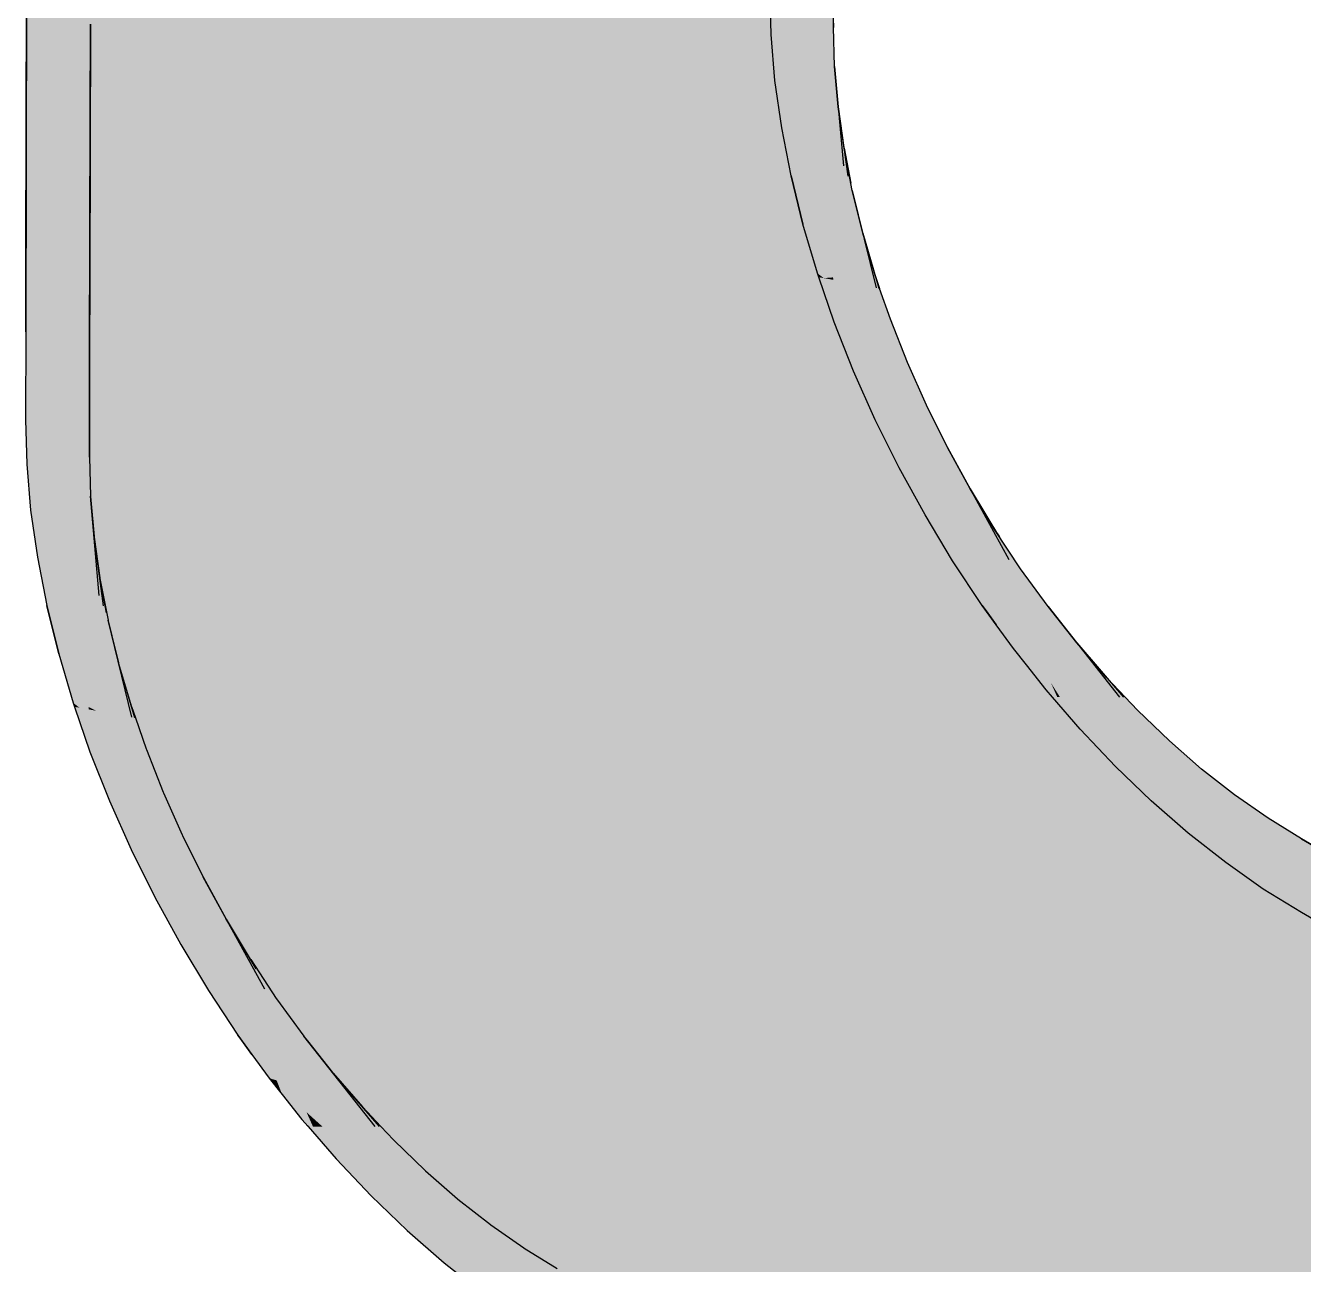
# Model space of a CAD drawing. Extents: x 0 to 2378, y 0 to 1682.
# Drawn here: x 1320.04 to 1362.54, y 1228.57 to 1269.78 of the extents above; entities that cross this region are included whole.
import ezdxf

# ---------------------------------------------------------------- set-up
doc = ezdxf.new("R2010")
doc.units = 0
doc.layers.add('SOMBRA', color=8, linetype='CONTINUOUS')
doc.layers.add('VISIBLE', color=7, linetype='CONTINUOUS')

msp = doc.modelspace()

# ---------------------------------------------------------------- linework, layer by layer
at = {"layer": 'SOMBRA', "color": 253}
for points in [[(1320.058, 1262.1778), (1342.2664, 1283.6988), (1343.8134, 1275.8929)], [(1320.058, 1262.1778), (1320.0805, 1270.8898), (1342.2664, 1283.6988)], [(1344.2719, 1273.5792), (1320.058, 1262.1778), (1343.8134, 1275.8929)], [(1344.2719, 1273.5792), (1344.7926, 1270.9519), (1320.0438, 1256.6632)], [(1344.2719, 1273.5792), (1320.0438, 1256.6632), (1320.0514, 1259.5954)], [(1344.2719, 1273.5792), (1320.0514, 1259.5954), (1320.058, 1262.1778)], [(1344.7926, 1270.9519), (1344.835, 1269.474), (1320.0438, 1256.6632)], [(1346.8925, 1261.4006), (1345.4997, 1264.7792), (1344.7926, 1270.9519)], [(1345.4997, 1264.7792), (1344.9623, 1267.9472), (1344.7926, 1270.9519)], [(1346.9041, 1265.9252), (1346.8925, 1261.4006), (1344.7926, 1270.9519)], [(1344.9623, 1267.9472), (1344.835, 1269.474), (1344.7926, 1270.9519)], [(1346.9139, 1269.713), (1346.9041, 1265.9252), (1344.7926, 1270.9519)], [(1346.9142, 1269.8549), (1346.9139, 1269.713), (1344.7926, 1270.9519)], [(1344.835, 1269.474), (1320.0863, 1255.1853), (1320.0438, 1256.6632)], [(1344.835, 1269.474), (1344.9623, 1267.9472), (1320.0863, 1255.1853)], [(1346.9139, 1269.713), (1347.0242, 1265.6394), (1346.9041, 1265.9252)], [(1346.9139, 1269.7271), (1346.9143, 1269.7127), (1346.9139, 1269.713)], [(1346.9139, 1269.713), (1346.9143, 1269.7127), (1347.0242, 1265.6394)], [(1346.9493, 1268.4167), (1347.2448, 1265.1141), (1347.0242, 1265.6394)], [(1344.9623, 1267.9472), (1320.2135, 1253.6585), (1320.0863, 1255.1853)], [(1344.9623, 1267.9472), (1345.1886, 1266.3795), (1320.2135, 1253.6585)], [(1345.4997, 1264.7792), (1345.1886, 1266.3795), (1344.9623, 1267.9472)], [(1347.0695, 1267.0735), (1347.389, 1264.7709), (1347.2448, 1265.1141)], [(1345.1886, 1266.3795), (1320.4398, 1252.0908), (1320.2135, 1253.6585)], [(1345.1886, 1266.3795), (1345.4997, 1264.7792), (1320.4398, 1252.0908)], [(1346.9041, 1265.9252), (1346.9107, 1261.3179), (1346.8925, 1261.4006)], [(1346.9041, 1265.9252), (1347.1419, 1261.2755), (1346.9107, 1261.3179)], [(1346.9041, 1265.9252), (1347.0242, 1265.6394), (1347.1419, 1261.2755)], [(1347.0242, 1265.6394), (1347.5959, 1261.1923), (1347.1419, 1261.2755)], [(1347.0242, 1265.6394), (1347.2448, 1265.1141), (1347.5959, 1261.1923)], [(1347.2604, 1265.6977), (1347.488, 1264.5352), (1347.389, 1264.7709)], [(1347.2448, 1265.1141), (1347.8931, 1261.1379), (1347.5959, 1261.1923)], [(1347.2448, 1265.1141), (1347.389, 1264.7709), (1347.8931, 1261.1379)], [(1345.4997, 1264.7792), (1320.751, 1250.4905), (1320.4398, 1252.0908)], [(1345.4997, 1264.7792), (1330.7415, 1255.5286), (1320.751, 1250.4905)], [(1345.4997, 1264.7792), (1345.657, 1264.1401), (1330.7415, 1255.5286)], [(1346.5879, 1261.377), (1346.3765, 1261.5377), (1345.4997, 1264.7792)], [(1346.3765, 1261.5377), (1345.8957, 1263.1707), (1345.4997, 1264.7792)], [(1346.8925, 1261.4006), (1346.5879, 1261.377), (1345.4997, 1264.7792)], [(1347.389, 1264.7709), (1348.1629, 1261.0885), (1347.8931, 1261.1379)], [(1347.389, 1264.7709), (1347.488, 1264.5352), (1348.1629, 1261.0885)], [(1347.5362, 1264.2893), (1348.3264, 1261.0585), (1348.1629, 1261.0885)], [(1345.657, 1264.1401), (1345.8957, 1263.1707), (1330.7415, 1255.5286)], [(1345.8957, 1263.1707), (1320.9083, 1249.8514), (1330.7415, 1255.5286)], [(1345.8957, 1263.1707), (1321.1469, 1248.882), (1320.9083, 1249.8514)], [(1347.8826, 1262.8727), (1348.4235, 1261.0407), (1348.3264, 1261.0585)], [(1346.4248, 1261.4069), (1346.4211, 1261.4076), (1346.3765, 1261.5377)], [(1346.5879, 1261.377), (1346.4248, 1261.4069), (1346.3765, 1261.5377)], [(1346.4248, 1261.4069), (1346.9351, 1259.9088), (1346.4211, 1261.4076)], [(1346.4248, 1261.4069), (1347.5786, 1258.2799), (1346.9351, 1259.9088)], [(1346.5879, 1261.377), (1347.5786, 1258.2799), (1346.4248, 1261.4069)], [(1346.8925, 1261.4006), (1346.8923, 1261.3212), (1346.5879, 1261.377)], [(1346.9107, 1261.3179), (1347.5786, 1258.2799), (1346.5879, 1261.377)], [(1346.8925, 1261.4006), (1346.9107, 1261.3179), (1346.8923, 1261.3212)], [(1348.4451, 1261.0367), (1347.5786, 1258.2799), (1346.9107, 1261.3179)], [(1348.3069, 1261.4356), (1348.4451, 1261.0367), (1348.4235, 1261.0407)], [(1348.4451, 1261.0367), (1351.6005, 1251.928), (1347.5786, 1258.2799)], [(1348.8019, 1260.0067), (1352.609, 1250.3352), (1351.6005, 1251.928)], [(1350.8737, 1251.9765), (1349.0918, 1255.071), (1347.5786, 1258.2799)], [(1349.0918, 1255.071), (1348.2998, 1256.6632), (1347.5786, 1258.2799)], [(1351.6005, 1251.928), (1350.8737, 1251.9765), (1347.5786, 1258.2799)], [(1349.3676, 1258.5697), (1354.1374, 1247.9215), (1352.609, 1250.3352)], [(1325.2552, 1242.8603), (1350.6969, 1255.7446), (1350.004, 1257.149)], [(1350.004, 1257.149), (1354.4392, 1247.4449), (1354.1374, 1247.9215)], [(1350.004, 1257.149), (1354.6671, 1247.4449), (1354.4392, 1247.4449)], [(1350.004, 1257.149), (1353.9499, 1249.1522), (1354.6671, 1247.4449)], [(1325.2552, 1242.8603), (1325.265, 1242.8405), (1350.6969, 1255.7446)], [(1325.265, 1242.8405), (1325.9482, 1241.4559), (1350.6969, 1255.7446)], [(1325.9482, 1241.4559), (1351.4535, 1254.3688), (1350.6969, 1255.7446)], [(1350.6969, 1255.7446), (1352.7451, 1252.0203), (1353.9499, 1249.1522)], [(1320.9083, 1249.8514), (1320.751, 1250.4905), (1330.7415, 1255.5286)], [(1350.8737, 1251.9765), (1349.9545, 1253.5034), (1349.0918, 1255.071)], [(1325.9482, 1241.4559), (1325.9589, 1241.4366), (1351.4535, 1254.3688)], [(1325.9589, 1241.4366), (1326.7048, 1240.0801), (1351.4535, 1254.3688)], [(1326.7048, 1240.0801), (1352.2667, 1253.0175), (1351.4535, 1254.3688)], [(1351.4535, 1254.3688), (1352.4637, 1252.6902), (1352.7451, 1252.0203)], [(1326.7048, 1240.0801), (1326.7163, 1240.0611), (1352.2667, 1253.0175)], [(1326.7163, 1240.0611), (1327.518, 1238.7288), (1352.2667, 1253.0175)], [(1327.518, 1238.7288), (1353.1294, 1251.7111), (1352.2667, 1253.0175)], [(1352.2667, 1253.0175), (1352.4302, 1252.77), (1352.4637, 1252.6902)], [(1355.9466, 1247.4449), (1352.4637, 1252.6902), (1352.4302, 1252.77)], [(1355.6202, 1247.4449), (1352.7451, 1252.0203), (1352.4637, 1252.6902)], [(1355.9466, 1247.4449), (1355.6202, 1247.4449), (1352.4637, 1252.6902)], [(1352.2957, 1249.9212), (1351.8566, 1250.4864), (1350.8737, 1251.9765)], [(1352.182, 1250.2492), (1352.2957, 1249.9212), (1350.8737, 1251.9765)], [(1351.6005, 1251.928), (1352.182, 1250.2492), (1350.8737, 1251.9765)], [(1351.6005, 1251.928), (1353.1415, 1248.9826), (1352.182, 1250.2492)], [(1351.6005, 1251.928), (1352.609, 1250.3352), (1353.1415, 1248.9826)], [(1355.2613, 1247.4449), (1353.9499, 1249.1522), (1352.7451, 1252.0203)], [(1355.6202, 1247.4449), (1355.2613, 1247.4449), (1352.7451, 1252.0203)], [(1327.518, 1238.7288), (1327.5301, 1238.7104), (1353.1294, 1251.7111)], [(1327.5301, 1238.7104), (1328.3806, 1237.4225), (1353.1294, 1251.7111)], [(1328.3806, 1237.4225), (1354.0486, 1250.4537), (1353.1294, 1251.7111)], [(1356.2483, 1247.4449), (1355.9466, 1247.4449), (1353.1294, 1251.7111)], [(1328.3806, 1237.4225), (1328.3936, 1237.4047), (1354.0486, 1250.4537)], [(1328.3936, 1237.4047), (1329.2999, 1236.1651), (1354.0486, 1250.4537)], [(1329.2999, 1236.1651), (1354.1676, 1250.3027), (1354.0486, 1250.4537)], [(1329.2999, 1236.1651), (1332.193, 1237.6156), (1354.1676, 1250.3027)], [(1332.193, 1237.6156), (1355.0032, 1249.2412), (1354.1676, 1250.3027)], [(1352.2957, 1249.9212), (1352.3223, 1249.8444), (1351.8566, 1250.4864)], [(1352.182, 1250.2492), (1352.896, 1249.0535), (1352.2957, 1249.9212)], [(1352.182, 1250.2492), (1353.3103, 1248.5538), (1352.896, 1249.0535)], [(1352.182, 1250.2492), (1353.1415, 1248.9826), (1353.3103, 1248.5538)], [(1352.609, 1250.3352), (1354.3062, 1247.4449), (1353.1415, 1248.9826)], [(1352.609, 1250.3352), (1354.3509, 1247.4449), (1354.3062, 1247.4449)], [(1352.609, 1250.3352), (1354.1374, 1247.9215), (1354.3509, 1247.4449)], [(1356.4175, 1247.4449), (1356.2483, 1247.4449), (1354.0486, 1250.4537)], [(1352.2957, 1249.9212), (1352.896, 1249.0535), (1352.3223, 1249.8444)], [(1330.2545, 1234.9526), (1355.9932, 1248.0982), (1355.0032, 1249.2412)], [(1332.193, 1237.6156), (1330.2545, 1234.9526), (1355.0032, 1249.2412)], [(1353.3103, 1248.5538), (1353.3276, 1248.5099), (1352.896, 1249.0535)], [(1353.1415, 1248.9826), (1354.2296, 1247.4449), (1353.3103, 1248.5538)], [(1353.1415, 1248.9826), (1354.3062, 1247.4449), (1354.2296, 1247.4449)], [(1354.7923, 1247.4449), (1354.6671, 1247.4449), (1353.9499, 1249.1522)], [(1355.2613, 1247.4449), (1354.7923, 1247.4449), (1353.9499, 1249.1522)], [(1356.5589, 1247.4449), (1356.4175, 1247.4449), (1355.0032, 1249.2412)], [(1353.3103, 1248.5538), (1353.985, 1247.6817), (1353.3276, 1248.5099)], [(1353.3103, 1248.5538), (1354.1901, 1247.4449), (1353.985, 1247.6817)], [(1353.3103, 1248.5538), (1354.2296, 1247.4449), (1354.1901, 1247.4449)], [(1330.2545, 1234.9526), (1330.2684, 1234.9365), (1355.9932, 1248.0982)], [(1330.2684, 1234.9365), (1331.2444, 1233.8095), (1355.9932, 1248.0982)], [(1356.6096, 1247.4449), (1356.5589, 1247.4449), (1355.9932, 1248.0982)], [(1354.1374, 1247.9215), (1354.4392, 1247.4449), (1354.3509, 1247.4449)], [(1354.2296, 1247.4449), (1355.1164, 1246.3753), (1354.1901, 1247.4449)], [(1354.3062, 1247.4449), (1355.1164, 1246.3753), (1354.2296, 1247.4449)], [(1354.4392, 1247.4449), (1355.1164, 1246.3753), (1354.3062, 1247.4449)], [(1354.6671, 1247.4449), (1355.1164, 1246.3753), (1354.4392, 1247.4449)], [(1356.6096, 1247.4449), (1355.1164, 1246.3753), (1354.6671, 1247.4449)], [(1356.6096, 1247.4449), (1360.2211, 1243.6174), (1355.1164, 1246.3753)], [(1357.0255, 1247.004), (1360.9359, 1243.2312), (1360.2211, 1243.6174)], [(1357.4781, 1243.9912), (1356.2831, 1245.1384), (1355.1164, 1246.3753)], [(1359.953, 1241.9418), (1357.4781, 1243.9912), (1355.1164, 1246.3753)], [(1360.6419, 1243.1715), (1359.953, 1241.9418), (1355.1164, 1246.3753)], [(1360.2211, 1243.6174), (1360.6419, 1243.1715), (1355.1164, 1246.3753)], [(1358.0791, 1245.9875), (1361.7175, 1242.8089), (1360.9359, 1243.2312)], [(1359.1539, 1245.0485), (1362.6325, 1242.3146), (1361.7175, 1242.8089)], [(1359.953, 1241.9418), (1358.7084, 1242.9134), (1357.4781, 1243.9912)], [(1360.2499, 1244.1871), (1364.0322, 1241.5584), (1362.6325, 1242.3146)], [(1360.2211, 1243.6174), (1361.5339, 1242.6542), (1360.6419, 1243.1715)], [(1360.2211, 1243.6174), (1360.9359, 1243.2312), (1361.5339, 1242.6542)], [(1361.3601, 1243.4155), (1366.4522, 1240.2509), (1364.0322, 1241.5584)], [(1360.6419, 1243.1715), (1364.0024, 1239.61), (1359.953, 1241.9418)], [(1360.6419, 1243.1715), (1361.5339, 1242.6542), (1365.7056, 1238.6292)], [(1360.6419, 1243.1715), (1365.7056, 1238.6292), (1364.0024, 1239.61)], [(1360.9359, 1243.2312), (1362.6064, 1242.0324), (1361.5339, 1242.6542)], [(1360.9359, 1243.2312), (1361.7175, 1242.8089), (1362.6064, 1242.0324)], [(1361.5339, 1242.6542), (1362.6064, 1242.0324), (1368.0413, 1237.2843)], [(1361.5339, 1242.6542), (1368.0413, 1237.2843), (1365.7056, 1238.6292)], [(1361.7175, 1242.8089), (1364.0752, 1241.1807), (1362.6064, 1242.0324)], [(1361.7175, 1242.8089), (1362.6325, 1242.3146), (1364.0752, 1241.1807)], [(1362.4703, 1242.7256), (1371.1911, 1237.6906), (1366.4522, 1240.2509)], [(1364.0196, 1239.5917), (1361.2045, 1241.0559), (1359.953, 1241.9418)], [(1364.0024, 1239.61), (1364.0196, 1239.5917), (1359.953, 1241.9418)], [(1364.3544, 1239.2369), (1362.4703, 1240.2761), (1361.2045, 1241.0559)], [(1364.0196, 1239.5917), (1364.3544, 1239.2369), (1361.2045, 1241.0559)], [(1364.3544, 1239.2369), (1364.4552, 1239.1301), (1362.4703, 1240.2761)], [(1329.2999, 1236.1651), (1329.3133, 1236.148), (1332.193, 1237.6156)], [(1332.193, 1237.6156), (1329.3133, 1236.148), (1329.4188, 1236.014)], [(1332.193, 1237.6156), (1329.4188, 1236.014), (1330.2545, 1234.9526)]]:
    msp.add_solid(points, dxfattribs=at)
at = {"layer": 'SOMBRA', "color": 252}
for points in [[(1322.1806, 1261.4425), (1345.8323, 1275.0978), (1344.3221, 1282.597)], [(1322.1806, 1261.4425), (1344.3221, 1282.597), (1322.2022, 1269.826)], [(1322.1806, 1261.4425), (1346.297, 1272.7902), (1345.8323, 1275.0978)], [(1346.297, 1272.7902), (1346.9139, 1269.7271), (1346.9227, 1273.1514)], [(1346.297, 1272.7902), (1322.1652, 1255.4385), (1346.9139, 1269.7271)], [(1346.297, 1272.7902), (1322.174, 1258.8627), (1322.1652, 1255.4385)], [(1322.1806, 1261.4425), (1322.174, 1258.8627), (1346.297, 1272.7902)], [(1320.0554, 1259.5941), (1320.0805, 1270.8898), (1320.0514, 1259.5954)], [(1320.0554, 1259.5941), (1320.0997, 1270.8801), (1320.0805, 1270.8898)], [(1320.0852, 1259.5838), (1320.0997, 1270.8801), (1320.0554, 1259.5941)], [(1320.0852, 1259.5838), (1320.2443, 1270.8076), (1320.0997, 1270.8801)], [(1320.2151, 1259.5389), (1320.2443, 1270.8076), (1320.0852, 1259.5838)], [(1320.2151, 1259.5389), (1320.8674, 1270.4953), (1320.2443, 1270.8076)], [(1320.627, 1259.3967), (1320.8674, 1270.4953), (1320.2151, 1259.5389)], [(1320.627, 1259.3967), (1322.2022, 1269.826), (1320.8674, 1270.4953)], [(1320.627, 1259.3967), (1322.1943, 1266.7438), (1322.2022, 1269.826)], [(1322.1652, 1255.4385), (1346.9493, 1268.4167), (1346.9139, 1269.7271)], [(1322.1652, 1255.4385), (1322.1657, 1255.42), (1346.9493, 1268.4167)], [(1322.1657, 1255.42), (1322.2005, 1254.128), (1346.9493, 1268.4167)], [(1322.2005, 1254.128), (1347.0695, 1267.0735), (1346.9493, 1268.4167)], [(1322.2005, 1254.128), (1322.2022, 1254.1091), (1347.0695, 1267.0735)], [(1322.2022, 1254.1091), (1322.3207, 1252.7848), (1347.0695, 1267.0735)], [(1322.3207, 1252.7848), (1347.2604, 1265.6977), (1347.0695, 1267.0735)], [(1322.174, 1258.8627), (1322.1943, 1266.7438), (1320.627, 1259.3967)], [(1322.3207, 1252.7848), (1322.3234, 1252.7655), (1347.2604, 1265.6977)], [(1322.3234, 1252.7655), (1322.5116, 1251.409), (1347.2604, 1265.6977)], [(1322.5116, 1251.409), (1347.5362, 1264.2893), (1347.2604, 1265.6977)], [(1322.5116, 1251.409), (1322.5155, 1251.3892), (1347.5362, 1264.2893)], [(1322.5155, 1251.3892), (1322.7874, 1250.0006), (1347.5362, 1264.2893)], [(1322.7874, 1250.0006), (1347.6626, 1263.7724), (1347.5362, 1264.2893)], [(1322.7874, 1250.0006), (1331.7185, 1254.5671), (1347.6626, 1263.7724)], [(1331.7185, 1254.5671), (1347.8826, 1262.8727), (1347.6626, 1263.7724)], [(1345.8957, 1263.1707), (1346.3765, 1261.5377), (1321.1469, 1248.882)], [(1323.1339, 1248.584), (1348.3069, 1261.4356), (1347.8826, 1262.8727)], [(1331.7185, 1254.5671), (1323.1339, 1248.584), (1347.8826, 1262.8727)], [(1346.3765, 1261.5377), (1321.6278, 1247.249), (1321.1469, 1248.882)], [(1346.3765, 1261.5377), (1323.6494, 1248.2603), (1321.6278, 1247.249)], [(1323.1339, 1248.584), (1323.1399, 1248.5637), (1348.3069, 1261.4356)], [(1323.1399, 1248.5637), (1323.5582, 1247.1469), (1348.3069, 1261.4356)], [(1323.5582, 1247.1469), (1348.4451, 1261.0367), (1348.3069, 1261.4356)], [(1346.3765, 1261.5377), (1346.4211, 1261.4076), (1323.6494, 1248.2603)], [(1346.4211, 1261.4076), (1346.9351, 1259.9088), (1323.6494, 1248.2603)], [(1323.5582, 1247.1469), (1330.3501, 1250.5896), (1348.4451, 1261.0367)], [(1330.3501, 1250.5896), (1348.8019, 1260.0067), (1348.4451, 1261.0367)], [(1324.0532, 1245.7181), (1349.3676, 1258.5697), (1348.8019, 1260.0067)], [(1330.3501, 1250.5896), (1324.0532, 1245.7181), (1348.8019, 1260.0067)], [(1320.0554, 1259.5941), (1320.0514, 1259.5954), (1320.0438, 1256.6632)], [(1320.0852, 1259.5838), (1320.0554, 1259.5941), (1320.0438, 1256.6632)], [(1320.2151, 1259.5389), (1320.0852, 1259.5838), (1320.0438, 1256.6632)], [(1320.627, 1259.3967), (1320.2151, 1259.5389), (1320.0438, 1256.6632)], [(1346.9351, 1259.9088), (1347.5786, 1258.2799), (1322.1864, 1245.6201)], [(1323.6494, 1248.2603), (1346.9351, 1259.9088), (1322.1864, 1245.6201)], [(1322.1693, 1257.0388), (1320.627, 1259.3967), (1320.0438, 1256.6632)], [(1322.1693, 1257.0388), (1322.174, 1258.8627), (1320.627, 1259.3967)], [(1347.5786, 1258.2799), (1322.8299, 1243.9912), (1322.1864, 1245.6201)], [(1347.5786, 1258.2799), (1348.2998, 1256.6632), (1322.8299, 1243.9912)], [(1324.0532, 1245.7181), (1324.0611, 1245.6978), (1349.3676, 1258.5697)], [(1324.0611, 1245.6978), (1324.6188, 1244.281), (1349.3676, 1258.5697)], [(1324.6188, 1244.281), (1350.004, 1257.149), (1349.3676, 1258.5697)], [(1322.1689, 1256.9016), (1322.1693, 1257.0388), (1320.0438, 1256.6632)], [(1324.6188, 1244.281), (1324.6278, 1244.261), (1350.004, 1257.149)], [(1324.6278, 1244.261), (1325.2552, 1242.8603), (1350.004, 1257.149)], [(1322.1686, 1256.7661), (1322.1689, 1256.9016), (1320.0438, 1256.6632)], [(1322.1683, 1256.6375), (1322.1686, 1256.7661), (1320.0438, 1256.6632)], [(1322.1435, 1247.0325), (1322.1437, 1247.1119), (1320.0438, 1256.6632)], [(1322.1435, 1247.0325), (1320.0438, 1256.6632), (1320.751, 1250.4905)], [(1320.0438, 1256.6632), (1320.2135, 1253.6585), (1320.751, 1250.4905)], [(1322.1554, 1251.6365), (1320.0438, 1256.6632), (1322.1437, 1247.1119)], [(1320.0438, 1256.6632), (1320.0863, 1255.1853), (1320.2135, 1253.6585)], [(1322.1651, 1255.4243), (1320.0438, 1256.6632), (1322.1554, 1251.6365)], [(1322.1655, 1255.5662), (1320.0438, 1256.6632), (1322.1651, 1255.4243)], [(1322.1655, 1255.5683), (1320.0438, 1256.6632), (1322.1655, 1255.5662)], [(1322.1655, 1255.5725), (1320.0438, 1256.6632), (1322.1655, 1255.5683)], [(1322.1658, 1255.6966), (1320.0438, 1256.6632), (1322.1655, 1255.5725)], [(1322.1659, 1255.7142), (1320.0438, 1256.6632), (1322.1658, 1255.6966)], [(1322.1659, 1255.7142), (1322.1659, 1255.7159), (1320.0438, 1256.6632)], [(1322.1659, 1255.7159), (1322.1668, 1256.0848), (1320.0438, 1256.6632)], [(1322.1668, 1256.0848), (1322.1669, 1256.0902), (1320.0438, 1256.6632)], [(1322.1669, 1256.0902), (1322.1669, 1256.1077), (1320.0438, 1256.6632)], [(1322.1669, 1256.1077), (1322.167, 1256.1389), (1320.0438, 1256.6632)], [(1322.167, 1256.1389), (1322.1671, 1256.1845), (1320.0438, 1256.6632)], [(1322.1671, 1256.1845), (1322.1672, 1256.2451), (1320.0438, 1256.6632)], [(1322.1672, 1256.2451), (1322.1674, 1256.3213), (1320.0438, 1256.6632)], [(1322.1674, 1256.3213), (1322.1677, 1256.4127), (1320.0438, 1256.6632)], [(1322.1677, 1256.4127), (1322.168, 1256.5187), (1320.0438, 1256.6632)], [(1322.168, 1256.5187), (1322.1683, 1256.6375), (1320.0438, 1256.6632)], [(1348.2998, 1256.6632), (1323.5511, 1242.3745), (1322.8299, 1243.9912)], [(1348.2998, 1256.6632), (1349.0918, 1255.071), (1323.5511, 1242.3745)], [(1322.1656, 1255.424), (1322.1651, 1255.4243), (1322.1554, 1251.6365)], [(1322.1656, 1255.424), (1322.1554, 1251.6365), (1322.2754, 1251.3508)], [(1322.1652, 1255.4385), (1322.1651, 1255.4243), (1322.1656, 1255.424)], [(1349.0918, 1255.071), (1324.343, 1240.7823), (1323.5511, 1242.3745)], [(1349.0918, 1255.071), (1349.9545, 1253.5034), (1324.343, 1240.7823)], [(1322.7874, 1250.0006), (1322.7923, 1249.9806), (1331.7185, 1254.5671)], [(1331.7185, 1254.5671), (1322.7923, 1249.9806), (1322.9138, 1249.4838)], [(1331.7185, 1254.5671), (1322.9138, 1249.4838), (1323.1339, 1248.584)], [(1322.2005, 1254.128), (1322.2754, 1251.3508), (1322.4961, 1250.8254)], [(1320.2135, 1253.6585), (1320.4398, 1252.0908), (1320.751, 1250.4905)], [(1349.9545, 1253.5034), (1325.2057, 1239.2147), (1324.343, 1240.7823)], [(1349.9545, 1253.5034), (1350.8737, 1251.9765), (1325.2057, 1239.2147)], [(1322.3207, 1252.7848), (1322.4961, 1250.8254), (1322.6403, 1250.4823)], [(1350.8737, 1251.9765), (1326.125, 1237.6878), (1325.2057, 1239.2147)], [(1350.8737, 1251.9765), (1351.8566, 1250.4864), (1326.125, 1237.6878)], [(1322.3931, 1246.9868), (1322.1554, 1251.6365), (1322.1437, 1247.1119)], [(1322.3931, 1246.9868), (1322.2754, 1251.3508), (1322.1554, 1251.6365)], [(1322.3931, 1246.9868), (1322.4961, 1250.8254), (1322.2754, 1251.3508)], [(1322.5116, 1251.409), (1322.6403, 1250.4823), (1322.7393, 1250.2465)], [(1322.3931, 1246.9868), (1322.8471, 1246.9036), (1322.4961, 1250.8254)], [(1322.8471, 1246.9036), (1322.6403, 1250.4823), (1322.4961, 1250.8254)], [(1321.8392, 1247.0883), (1320.751, 1250.4905), (1321.6278, 1247.249)], [(1320.751, 1250.4905), (1321.1469, 1248.882), (1321.6278, 1247.249)], [(1322.1435, 1247.0325), (1320.751, 1250.4905), (1321.8392, 1247.0883)], [(1322.8471, 1246.9036), (1323.1444, 1246.8492), (1322.6403, 1250.4823)], [(1323.1444, 1246.8492), (1322.7393, 1250.2465), (1322.6403, 1250.4823)], [(1323.1444, 1246.8492), (1323.4142, 1246.7998), (1322.7393, 1250.2465)], [(1323.5582, 1247.1469), (1323.5651, 1247.1268), (1330.3501, 1250.5896)], [(1323.6963, 1246.7481), (1330.3501, 1250.5896), (1323.5651, 1247.1268)], [(1330.3501, 1250.5896), (1323.6963, 1246.7481), (1324.0532, 1245.7181)], [(1351.8566, 1250.4864), (1327.1078, 1236.1977), (1326.125, 1237.6878)], [(1351.8566, 1250.4864), (1330.3434, 1237.8107), (1327.1078, 1236.1977)], [(1351.8566, 1250.4864), (1351.987, 1250.3066), (1330.3434, 1237.8107)], [(1351.987, 1250.3066), (1338.6618, 1241.9575), (1330.3434, 1237.8107)], [(1351.987, 1250.3066), (1352.3223, 1249.8444), (1338.6618, 1241.9575)], [(1322.7874, 1250.0006), (1323.4142, 1246.7998), (1323.5776, 1246.7698)], [(1352.3223, 1249.8444), (1352.896, 1249.0535), (1338.6618, 1241.9575)], [(1338.6618, 1241.9575), (1352.896, 1249.0535), (1328.1473, 1234.7648)], [(1352.896, 1249.0535), (1338.3865, 1239.8836), (1328.1473, 1234.7648)], [(1352.896, 1249.0535), (1353.3276, 1248.5099), (1338.3865, 1239.8836)], [(1323.1339, 1248.584), (1323.5776, 1246.7698), (1323.6748, 1246.752)], [(1353.3276, 1248.5099), (1353.985, 1247.6817), (1338.3865, 1239.8836)], [(1323.6494, 1248.2603), (1321.6724, 1247.1189), (1321.6278, 1247.249)], [(1323.6494, 1248.2603), (1322.1864, 1245.6201), (1321.6724, 1247.1189)], [(1338.3865, 1239.8836), (1353.985, 1247.6817), (1329.2362, 1233.393)], [(1353.985, 1247.6817), (1333.9287, 1235.7469), (1329.2362, 1233.393)], [(1353.985, 1247.6817), (1354.1901, 1247.4449), (1333.9287, 1235.7469)], [(1321.676, 1247.1182), (1321.6278, 1247.249), (1321.6724, 1247.1189)], [(1321.8392, 1247.0883), (1321.6278, 1247.249), (1321.676, 1247.1182)], [(1354.1901, 1247.4449), (1355.1164, 1246.3753), (1333.9287, 1235.7469)], [(1321.676, 1247.1182), (1321.6724, 1247.1189), (1322.1864, 1245.6201)], [(1321.676, 1247.1182), (1322.1864, 1245.6201), (1322.8299, 1243.9912)], [(1321.8392, 1247.0883), (1321.676, 1247.1182), (1322.8299, 1243.9912)], [(1322.1619, 1247.0292), (1321.8392, 1247.0883), (1322.8299, 1243.9912)], [(1322.1435, 1247.0325), (1322.1619, 1247.0292), (1322.1437, 1247.1119)], [(1322.3931, 1246.9868), (1322.1437, 1247.1119), (1322.1619, 1247.0292)], [(1323.6963, 1246.7481), (1322.1619, 1247.0292), (1322.8299, 1243.9912)], [(1323.5582, 1247.1469), (1323.6748, 1246.752), (1323.6963, 1246.7481)], [(1323.6963, 1246.7481), (1322.8299, 1243.9912), (1326.8518, 1237.6393)], [(1355.1164, 1246.3753), (1356.2831, 1245.1384), (1330.3676, 1232.0866)], [(1333.9287, 1235.7469), (1355.1164, 1246.3753), (1330.3676, 1232.0866)], [(1324.0532, 1245.7181), (1326.8518, 1237.6393), (1327.8603, 1236.0465)], [(1356.2831, 1245.1384), (1331.5343, 1230.8497), (1330.3676, 1232.0866)], [(1356.2831, 1245.1384), (1357.4781, 1243.9912), (1331.5343, 1230.8497)], [(1324.6188, 1244.281), (1327.8603, 1236.0465), (1329.3886, 1233.6328)], [(1322.8299, 1243.9912), (1324.343, 1240.7823), (1326.125, 1237.6878)], [(1322.8299, 1243.9912), (1323.5511, 1242.3745), (1324.343, 1240.7823)], [(1326.8518, 1237.6393), (1322.8299, 1243.9912), (1326.125, 1237.6878)], [(1357.4781, 1243.9912), (1332.7293, 1229.7025), (1331.5343, 1230.8497)], [(1357.4781, 1243.9912), (1358.7084, 1242.9134), (1332.7293, 1229.7025)], [(1329.9183, 1233.1562), (1325.2552, 1242.8603), (1329.3886, 1233.6328)], [(1329.9183, 1233.1562), (1329.2011, 1234.8635), (1325.2552, 1242.8603)], [(1358.7084, 1242.9134), (1333.9597, 1228.6247), (1332.7293, 1229.7025)], [(1358.7084, 1242.9134), (1359.953, 1241.9418), (1333.9597, 1228.6247)], [(1338.6618, 1241.9575), (1327.2383, 1236.0179), (1330.3434, 1237.8107)], [(1338.6618, 1241.9575), (1327.5735, 1235.5557), (1327.2383, 1236.0179)], [(1338.6618, 1241.9575), (1328.1473, 1234.7648), (1327.5735, 1235.5557)], [(1359.953, 1241.9418), (1335.2042, 1227.6531), (1333.9597, 1228.6247)], [(1359.953, 1241.9418), (1361.2045, 1241.0559), (1335.2042, 1227.6531)], [(1325.9482, 1241.4559), (1329.2011, 1234.8635), (1327.9963, 1237.7316)], [(1361.2045, 1241.0559), (1336.4558, 1226.7672), (1335.2042, 1227.6531)], [(1361.2045, 1241.0559), (1362.4703, 1240.2761), (1336.4558, 1226.7672)], [(1324.343, 1240.7823), (1325.2057, 1239.2147), (1326.125, 1237.6878)], [(1326.7048, 1240.0801), (1327.9963, 1237.7316), (1327.715, 1238.4015)], [(1362.4703, 1240.2761), (1337.7215, 1225.9874), (1336.4558, 1226.7672)], [(1362.4703, 1240.2761), (1339.8296, 1224.9125), (1337.7215, 1225.9874)], [(1362.4703, 1240.2761), (1364.4552, 1239.1301), (1339.8296, 1224.9125)], [(1338.3865, 1239.8836), (1328.5788, 1234.2212), (1328.1473, 1234.7648)], [(1338.3865, 1239.8836), (1329.2362, 1233.393), (1328.5788, 1234.2212)], [(1327.518, 1238.7288), (1327.715, 1238.4015), (1327.6814, 1238.4813)], [(1364.4552, 1239.1301), (1341.153, 1224.2378), (1339.8296, 1224.9125)], [(1364.4552, 1239.1301), (1365.7012, 1238.4107), (1341.153, 1224.2378)], [(1330.8714, 1233.1562), (1327.6814, 1238.4813), (1327.715, 1238.4015)], [(1330.8714, 1233.1562), (1331.1979, 1233.1562), (1327.6814, 1238.4813)], [(1330.5126, 1233.1562), (1327.715, 1238.4015), (1327.9963, 1237.7316)], [(1330.5126, 1233.1562), (1330.8714, 1233.1562), (1327.715, 1238.4015)], [(1365.7012, 1238.4107), (1341.7636, 1223.9264), (1341.153, 1224.2378)], [(1365.7012, 1238.4107), (1366.2762, 1238.0788), (1341.7636, 1223.9264)], [(1366.2762, 1238.0788), (1344.4436, 1222.56), (1341.7636, 1223.9264)], [(1366.2762, 1238.0788), (1368.7995, 1236.6219), (1344.4436, 1222.56)], [(1327.5469, 1235.6325), (1326.125, 1237.6878), (1327.1078, 1236.1977)], [(1327.4333, 1235.9606), (1326.125, 1237.6878), (1327.5469, 1235.6325)], [(1326.8518, 1237.6393), (1326.125, 1237.6878), (1327.4333, 1235.9606)], [(1327.8603, 1236.0465), (1326.8518, 1237.6393), (1327.4333, 1235.9606)], [(1327.2383, 1236.0179), (1327.1078, 1236.1977), (1330.3434, 1237.8107)], [(1330.0436, 1233.1562), (1327.9963, 1237.7316), (1329.2011, 1234.8635)], [(1330.0436, 1233.1562), (1330.5126, 1233.1562), (1327.9963, 1237.7316)], [(1328.3806, 1237.4225), (1331.1979, 1233.1562), (1331.4995, 1233.1562)], [(1368.7995, 1236.6219), (1345.1006, 1222.225), (1344.4436, 1222.56)], [(1368.7995, 1236.6219), (1369.4181, 1236.2648), (1345.1006, 1222.225)], [(1327.5469, 1235.6325), (1327.1078, 1236.1977), (1327.5735, 1235.5557)], [(1369.4181, 1236.2648), (1356.7465, 1216.2869), (1345.1006, 1222.225)], [(1369.4181, 1236.2648), (1380.3836, 1229.9338), (1356.7465, 1216.2869)], [(1327.8603, 1236.0465), (1327.4333, 1235.9606), (1328.3928, 1234.6939)], [(1328.3928, 1234.6939), (1327.4333, 1235.9606), (1327.5469, 1235.6325)], [(1329.6021, 1233.1562), (1327.8603, 1236.0465), (1328.3928, 1234.6939)], [(1329.6021, 1233.1562), (1329.3886, 1233.6328), (1327.8603, 1236.0465)], [(1333.9287, 1235.7469), (1329.4414, 1233.1562), (1329.2362, 1233.393)], [(1329.2999, 1236.1651), (1331.4995, 1233.1562), (1331.6688, 1233.1562)], [(1333.9287, 1235.7469), (1330.3676, 1232.0866), (1329.4414, 1233.1562)], [(1327.5469, 1235.6325), (1327.5735, 1235.5557), (1328.1473, 1234.7648)], [(1328.3928, 1234.6939), (1327.5469, 1235.6325), (1328.1473, 1234.7648)], [(1330.2545, 1234.9526), (1331.6688, 1233.1562), (1331.8102, 1233.1562)], [(1328.5615, 1234.2651), (1328.1473, 1234.7648), (1328.5788, 1234.2212)], [(1328.3928, 1234.6939), (1328.1473, 1234.7648), (1328.5615, 1234.2651)], [(1329.5575, 1233.1562), (1328.3928, 1234.6939), (1328.5615, 1234.2651)], [(1329.6021, 1233.1562), (1328.3928, 1234.6939), (1329.5575, 1233.1562)], [(1330.0436, 1233.1562), (1329.2011, 1234.8635), (1329.9183, 1233.1562)], [(1329.4809, 1233.1562), (1328.5615, 1234.2651), (1328.5788, 1234.2212)], [(1329.5575, 1233.1562), (1328.5615, 1234.2651), (1329.4809, 1233.1562)], [(1329.4809, 1233.1562), (1328.5788, 1234.2212), (1329.2362, 1233.393)], [(1329.6021, 1233.1562), (1329.6904, 1233.1562), (1329.3886, 1233.6328)], [(1329.9183, 1233.1562), (1329.3886, 1233.6328), (1329.6904, 1233.1562)], [(1331.2444, 1233.8095), (1331.8102, 1233.1562), (1331.8608, 1233.1562)], [(1329.4809, 1233.1562), (1329.2362, 1233.393), (1329.4414, 1233.1562)], [(1329.4809, 1233.1562), (1329.4414, 1233.1562), (1330.3676, 1232.0866)], [(1329.5575, 1233.1562), (1329.4809, 1233.1562), (1330.3676, 1232.0866)], [(1329.6904, 1233.1562), (1329.5575, 1233.1562), (1330.3676, 1232.0866)], [(1329.9183, 1233.1562), (1329.6904, 1233.1562), (1330.3676, 1232.0866)], [(1331.8608, 1233.1562), (1329.9183, 1233.1562), (1330.3676, 1232.0866)], [(1331.8608, 1233.1562), (1330.3676, 1232.0866), (1335.4724, 1229.3287)], [(1332.2768, 1232.7154), (1335.4724, 1229.3287), (1336.1872, 1228.9425)], [(1330.3676, 1232.0866), (1331.5343, 1230.8497), (1332.7293, 1229.7025)], [(1330.3676, 1232.0866), (1332.7293, 1229.7025), (1335.2042, 1227.6531)], [(1335.8931, 1228.8828), (1330.3676, 1232.0866), (1335.2042, 1227.6531)], [(1335.4724, 1229.3287), (1330.3676, 1232.0866), (1335.8931, 1228.8828)], [(1333.3304, 1231.6988), (1336.1872, 1228.9425), (1336.9688, 1228.5202)], [(1334.4052, 1230.7598), (1336.9688, 1228.5202), (1337.8837, 1228.0259)], [(1335.5012, 1229.8984), (1337.8837, 1228.0259), (1339.2834, 1227.2697)], [(1380.3836, 1229.9338), (1359.9966, 1214.6298), (1356.7465, 1216.2869)], [(1380.3836, 1229.9338), (1383.4438, 1228.167), (1359.9966, 1214.6298)], [(1332.7293, 1229.7025), (1333.9597, 1228.6247), (1335.2042, 1227.6531)], [(1336.1872, 1228.9425), (1335.4724, 1229.3287), (1335.8931, 1228.8828)], [(1336.1872, 1228.9425), (1335.8931, 1228.8828), (1336.7852, 1228.3655)], [(1336.9688, 1228.5202), (1336.1872, 1228.9425), (1336.7852, 1228.3655)], [(1336.6114, 1229.1269), (1339.2834, 1227.2697), (1341.7034, 1225.9622)], [(1335.8931, 1228.8828), (1335.2042, 1227.6531), (1339.2536, 1225.3213)], [(1336.7852, 1228.3655), (1335.8931, 1228.8828), (1339.2536, 1225.3213)]]:
    msp.add_solid(points, dxfattribs=at)
at = {"layer": 'SOMBRA', "color": 254}
for points in [[(1331.2444, 1233.8095), (1356.6096, 1247.4449), (1355.9932, 1248.0982)], [(1331.2444, 1233.8095), (1346.4957, 1241.6056), (1356.6096, 1247.4449)], [(1346.4957, 1241.6056), (1357.0255, 1247.004), (1356.6096, 1247.4449)], [(1332.2768, 1232.7154), (1358.0791, 1245.9875), (1357.0255, 1247.004)], [(1346.4957, 1241.6056), (1332.2768, 1232.7154), (1357.0255, 1247.004)], [(1332.2768, 1232.7154), (1332.2916, 1232.701), (1358.0791, 1245.9875)], [(1332.2916, 1232.701), (1333.3304, 1231.6988), (1358.0791, 1245.9875)], [(1333.3304, 1231.6988), (1359.1539, 1245.0485), (1358.0791, 1245.9875)], [(1333.3304, 1231.6988), (1333.3455, 1231.6856), (1359.1539, 1245.0485)], [(1333.3455, 1231.6856), (1334.4052, 1230.7598), (1359.1539, 1245.0485)], [(1334.4052, 1230.7598), (1360.2499, 1244.1871), (1359.1539, 1245.0485)], [(1334.4052, 1230.7598), (1334.4206, 1230.7477), (1360.2499, 1244.1871)], [(1334.4206, 1230.7477), (1335.5012, 1229.8984), (1360.2499, 1244.1871)], [(1335.5012, 1229.8984), (1361.3601, 1243.4155), (1360.2499, 1244.1871)], [(1335.5012, 1229.8984), (1335.5168, 1229.8876), (1361.3601, 1243.4155)], [(1335.5168, 1229.8876), (1336.6114, 1229.1269), (1361.3601, 1243.4155)], [(1336.6114, 1229.1269), (1362.4703, 1242.7256), (1361.3601, 1243.4155)], [(1336.6114, 1229.1269), (1336.627, 1229.1171), (1362.4703, 1242.7256)], [(1336.627, 1229.1171), (1337.7215, 1228.4369), (1362.4703, 1242.7256)], [(1337.7215, 1228.4369), (1368.8459, 1239.0446), (1362.4703, 1242.7256)], [(1331.2444, 1233.8095), (1331.259, 1233.794), (1346.4957, 1241.6056)], [(1331.8608, 1233.1562), (1346.4957, 1241.6056), (1331.259, 1233.794)], [(1346.4957, 1241.6056), (1331.8608, 1233.1562), (1332.2768, 1232.7154)], [(1337.7215, 1228.4369), (1344.1449, 1224.7835), (1368.8459, 1239.0446)], [(1344.1449, 1224.7835), (1372.5665, 1236.8965), (1368.8459, 1239.0446)], [(1344.1449, 1224.7835), (1348.0997, 1222.7706), (1372.5665, 1236.8965)], [(1348.0997, 1222.7706), (1382.7645, 1231.0087), (1372.5665, 1236.8965)], [(1348.0997, 1222.7706), (1358.9396, 1217.2534), (1382.7645, 1231.0087)], [(1358.9396, 1217.2534), (1385.8313, 1229.2381), (1382.7645, 1231.0087)], [(1358.9396, 1217.2534), (1362.1994, 1215.5942), (1385.8313, 1229.2381)], [(1362.1994, 1215.5942), (1393.2269, 1224.9682), (1385.8313, 1229.2381)]]:
    msp.add_solid(points, dxfattribs=at)
at = {"layer": 'VISIBLE'}
for p, q in [((1346.9139, 1269.7271), (1346.9227, 1273.1514)), ((1320.0805, 1270.8898), (1320.0514, 1259.5954)), ((1320.058, 1262.1778), (1320.0805, 1270.8898)), ((1344.835, 1269.474), (1344.7926, 1270.9519)), ((1322.2022, 1269.826), (1322.1806, 1261.4425)), ((1322.1943, 1266.7438), (1322.2022, 1269.826)), ((1346.9142, 1269.8549), (1346.9139, 1269.713)), ((1344.9623, 1267.9472), (1344.835, 1269.474)), ((1346.9139, 1269.7271), (1346.9143, 1269.7127)), ((1346.9493, 1268.4167), (1346.9139, 1269.7271)), ((1346.9493, 1268.4167), (1347.2448, 1265.1141)), ((1347.0695, 1267.0735), (1346.9493, 1268.4167)), ((1345.1886, 1266.3795), (1344.9623, 1267.9472)), ((1347.0695, 1267.0735), (1347.389, 1264.7709)), ((1347.2604, 1265.6977), (1347.0695, 1267.0735)), ((1322.174, 1258.8627), (1322.1943, 1266.7438)), ((1345.4997, 1264.7792), (1345.1886, 1266.3795)), ((1347.2604, 1265.6977), (1347.488, 1264.5352)), ((1347.5362, 1264.2893), (1347.2604, 1265.6977)), ((1345.8957, 1263.1707), (1345.4997, 1264.7792)), ((1345.4997, 1264.7792), (1345.657, 1264.1401)), ((1347.5362, 1264.2893), (1348.3264, 1261.0585)), ((1347.6626, 1263.7724), (1347.5362, 1264.2893)), ((1345.657, 1264.1401), (1345.8957, 1263.1707)), ((1347.8826, 1262.8727), (1347.6626, 1263.7724)), ((1346.3765, 1261.5377), (1345.8957, 1263.1707)), ((1347.8826, 1262.8727), (1348.4235, 1261.0407)), ((1348.3069, 1261.4356), (1347.8826, 1262.8727)), ((1320.0514, 1259.5954), (1320.058, 1262.1778)), ((1322.1806, 1261.4425), (1322.174, 1258.8627)), ((1346.4211, 1261.4076), (1346.3765, 1261.5377)), ((1346.9351, 1259.9088), (1346.4211, 1261.4076)), ((1348.3069, 1261.4356), (1348.4451, 1261.0367)), ((1348.8019, 1260.0067), (1348.4451, 1261.0367)), ((1349.3676, 1258.5697), (1348.8019, 1260.0067)), ((1320.0514, 1259.5954), (1320.0438, 1256.6632)), ((1347.5786, 1258.2799), (1346.9351, 1259.9088)), ((1322.174, 1258.8627), (1322.1652, 1255.4385)), ((1322.1693, 1257.0388), (1322.174, 1258.8627)), ((1348.2998, 1256.6632), (1347.5786, 1258.2799)), ((1350.004, 1257.149), (1349.3676, 1258.5697)), ((1322.1689, 1256.9016), (1322.1693, 1257.0388)), ((1350.6969, 1255.7446), (1350.004, 1257.149)), ((1320.0438, 1256.6632), (1320.0863, 1255.1853)), ((1322.168, 1256.5187), (1322.1683, 1256.6375)), ((1322.1683, 1256.6375), (1322.1686, 1256.7661)), ((1322.1686, 1256.7661), (1322.1689, 1256.9016)), ((1349.0918, 1255.071), (1348.2998, 1256.6632)), ((1322.1669, 1256.1077), (1322.167, 1256.1389)), ((1322.167, 1256.1389), (1322.1671, 1256.1845)), ((1322.1671, 1256.1845), (1322.1672, 1256.2451)), ((1322.1672, 1256.2451), (1322.1674, 1256.3213)), ((1322.1674, 1256.3213), (1322.1677, 1256.4127)), ((1322.1677, 1256.4127), (1322.168, 1256.5187)), ((1322.1658, 1255.6966), (1322.1659, 1255.7142)), ((1322.1659, 1255.7159), (1322.1668, 1256.0848)), ((1322.1659, 1255.7142), (1322.1659, 1255.7159)), ((1322.1668, 1256.0848), (1322.1669, 1256.0902)), ((1322.1669, 1256.0902), (1322.1669, 1256.1077)), ((1350.6969, 1255.7446), (1352.7451, 1252.0203)), ((1351.4535, 1254.3688), (1350.6969, 1255.7446)), ((1322.1651, 1255.4243), (1322.1655, 1255.5662)), ((1322.1656, 1255.424), (1322.1652, 1255.4385)), ((1322.1652, 1255.4385), (1322.1657, 1255.42)), ((1322.1655, 1255.5725), (1322.1658, 1255.6966)), ((1322.1655, 1255.5683), (1322.1655, 1255.5725)), ((1322.1655, 1255.5662), (1322.1655, 1255.5683)), ((1322.1657, 1255.42), (1322.2005, 1254.128)), ((1320.0863, 1255.1853), (1320.2135, 1253.6585)), ((1349.9545, 1253.5034), (1349.0918, 1255.071)), ((1322.4961, 1250.8254), (1322.2005, 1254.128)), ((1322.2005, 1254.128), (1322.2022, 1254.1091)), ((1322.2022, 1254.1091), (1322.3207, 1252.7848)), ((1351.4535, 1254.3688), (1352.4637, 1252.6902)), ((1352.2667, 1253.0175), (1351.4535, 1254.3688)), ((1320.2135, 1253.6585), (1320.4398, 1252.0908)), ((1350.8737, 1251.9765), (1349.9545, 1253.5034)), ((1322.6403, 1250.4823), (1322.3207, 1252.7848)), ((1322.3207, 1252.7848), (1322.3234, 1252.7655)), ((1322.3234, 1252.7655), (1322.5116, 1251.409)), ((1352.2667, 1253.0175), (1352.4302, 1252.77)), ((1353.1294, 1251.7111), (1352.2667, 1253.0175)), ((1320.4398, 1252.0908), (1320.751, 1250.4905)), ((1351.8566, 1250.4864), (1350.8737, 1251.9765)), ((1354.0486, 1250.4537), (1353.1294, 1251.7111)), ((1322.7393, 1250.2465), (1322.5116, 1251.409)), ((1322.5116, 1251.409), (1322.5155, 1251.3892)), ((1322.5155, 1251.3892), (1322.7874, 1250.0006)), ((1320.751, 1250.4905), (1321.1469, 1248.882)), ((1320.9083, 1249.8514), (1320.751, 1250.4905)), ((1352.3223, 1249.8444), (1351.8566, 1250.4864)), ((1351.8566, 1250.4864), (1351.987, 1250.3066)), ((1351.987, 1250.3066), (1352.3223, 1249.8444)), ((1354.0486, 1250.4537), (1356.4175, 1247.4449)), ((1354.1676, 1250.3027), (1354.0486, 1250.4537)), ((1355.0032, 1249.2412), (1354.1676, 1250.3027)), ((1321.1469, 1248.882), (1320.9083, 1249.8514)), ((1323.5776, 1246.7698), (1322.7874, 1250.0006)), ((1322.7874, 1250.0006), (1322.7923, 1249.9806)), ((1322.7923, 1249.9806), (1322.9138, 1249.4838)), ((1352.896, 1249.0535), (1352.3223, 1249.8444)), ((1322.9138, 1249.4838), (1323.1339, 1248.584)), ((1353.3276, 1248.5099), (1352.896, 1249.0535)), ((1355.0032, 1249.2412), (1356.5589, 1247.4449)), ((1355.9932, 1248.0982), (1355.0032, 1249.2412)), ((1321.1469, 1248.882), (1321.6278, 1247.249)), ((1323.6748, 1246.752), (1323.1339, 1248.584)), ((1323.1339, 1248.584), (1323.1399, 1248.5637)), ((1323.1399, 1248.5637), (1323.5582, 1247.1469)), ((1353.985, 1247.6817), (1353.3276, 1248.5099)), ((1355.9932, 1248.0982), (1356.6096, 1247.4449)), ((1354.1901, 1247.4449), (1353.985, 1247.6817)), ((1321.6278, 1247.249), (1321.6724, 1247.1189)), ((1355.1164, 1246.3753), (1354.1901, 1247.4449)), ((1357.0255, 1247.004), (1356.6096, 1247.4449)), ((1321.6724, 1247.1189), (1322.1864, 1245.6201)), ((1323.6963, 1246.7481), (1323.5582, 1247.1469)), ((1323.5582, 1247.1469), (1323.5651, 1247.1268)), ((1323.5651, 1247.1268), (1323.6963, 1246.7481)), ((1358.0791, 1245.9875), (1357.0255, 1247.004)), ((1323.6963, 1246.7481), (1324.0532, 1245.7181)), ((1356.2831, 1245.1384), (1355.1164, 1246.3753)), ((1359.1539, 1245.0485), (1358.0791, 1245.9875)), ((1322.1864, 1245.6201), (1322.8299, 1243.9912)), ((1324.0532, 1245.7181), (1324.0611, 1245.6978)), ((1324.0611, 1245.6978), (1324.6188, 1244.281)), ((1357.4781, 1243.9912), (1356.2831, 1245.1384)), ((1360.2499, 1244.1871), (1359.1539, 1245.0485)), ((1324.6188, 1244.281), (1324.6278, 1244.261)), ((1324.6278, 1244.261), (1325.2552, 1242.8603)), ((1322.8299, 1243.9912), (1323.5511, 1242.3745)), ((1358.7084, 1242.9134), (1357.4781, 1243.9912)), ((1361.3601, 1243.4155), (1360.2499, 1244.1871)), ((1362.4703, 1242.7256), (1361.3601, 1243.4155)), ((1325.2552, 1242.8603), (1325.265, 1242.8405)), ((1325.265, 1242.8405), (1325.9482, 1241.4559)), ((1359.953, 1241.9418), (1358.7084, 1242.9134)), ((1362.4703, 1242.7256), (1371.1911, 1237.6906)), ((1368.8459, 1239.0446), (1362.4703, 1242.7256)), ((1323.5511, 1242.3745), (1324.343, 1240.7823)), ((1361.2045, 1241.0559), (1359.953, 1241.9418)), ((1327.9963, 1237.7316), (1325.9482, 1241.4559)), ((1325.9482, 1241.4559), (1325.9589, 1241.4366)), ((1325.9589, 1241.4366), (1326.7048, 1240.0801)), ((1362.4703, 1240.2761), (1361.2045, 1241.0559)), ((1324.343, 1240.7823), (1325.2057, 1239.2147)), ((1327.715, 1238.4015), (1326.7048, 1240.0801)), ((1326.7048, 1240.0801), (1326.7163, 1240.0611)), ((1326.7163, 1240.0611), (1327.518, 1238.7288)), ((1364.4552, 1239.1301), (1362.4703, 1240.2761)), ((1325.2057, 1239.2147), (1326.125, 1237.6878)), ((1327.6814, 1238.4813), (1327.518, 1238.7288)), ((1327.518, 1238.7288), (1327.5301, 1238.7104)), ((1327.5301, 1238.7104), (1328.3806, 1237.4225)), ((1326.125, 1237.6878), (1327.1078, 1236.1977)), ((1328.3806, 1237.4225), (1328.3936, 1237.4047)), ((1328.3936, 1237.4047), (1329.2999, 1236.1651)), ((1327.1078, 1236.1977), (1327.5735, 1235.5557)), ((1327.2383, 1236.0179), (1327.1078, 1236.1977)), ((1327.5735, 1235.5557), (1327.2383, 1236.0179)), ((1331.6688, 1233.1562), (1329.2999, 1236.1651)), ((1329.2999, 1236.1651), (1329.3133, 1236.148)), ((1329.3133, 1236.148), (1329.4188, 1236.014)), ((1329.4188, 1236.014), (1330.2545, 1234.9526)), ((1327.5735, 1235.5557), (1328.1473, 1234.7648)), ((1331.8102, 1233.1562), (1330.2545, 1234.9526)), ((1330.2545, 1234.9526), (1330.2684, 1234.9365)), ((1330.2684, 1234.9365), (1331.2444, 1233.8095)), ((1328.1473, 1234.7648), (1328.5788, 1234.2212)), ((1328.5788, 1234.2212), (1329.2362, 1233.393)), ((1331.8608, 1233.1562), (1331.2444, 1233.8095)), ((1331.2444, 1233.8095), (1331.259, 1233.794)), ((1331.259, 1233.794), (1331.8608, 1233.1562)), ((1329.2362, 1233.393), (1329.4414, 1233.1562)), ((1329.4414, 1233.1562), (1330.3676, 1232.0866)), ((1331.8608, 1233.1562), (1332.2768, 1232.7154)), ((1332.2768, 1232.7154), (1332.2916, 1232.701)), ((1332.2916, 1232.701), (1333.3304, 1231.6988)), ((1330.3676, 1232.0866), (1331.5343, 1230.8497)), ((1333.3304, 1231.6988), (1333.3455, 1231.6856)), ((1333.3455, 1231.6856), (1334.4052, 1230.7598)), ((1331.5343, 1230.8497), (1332.7293, 1229.7025)), ((1334.4052, 1230.7598), (1334.4206, 1230.7477)), ((1334.4206, 1230.7477), (1335.5012, 1229.8984)), ((1335.5012, 1229.8984), (1335.5168, 1229.8876)), ((1335.5168, 1229.8876), (1336.6114, 1229.1269)), ((1332.7293, 1229.7025), (1333.9597, 1228.6247)), ((1336.6114, 1229.1269), (1336.627, 1229.1171)), ((1336.627, 1229.1171), (1337.7215, 1228.4369)), ((1333.9597, 1228.6247), (1335.2042, 1227.6531))]:
    msp.add_line(p, q, dxfattribs=at)

doc.saveas('drawing.dxf')
